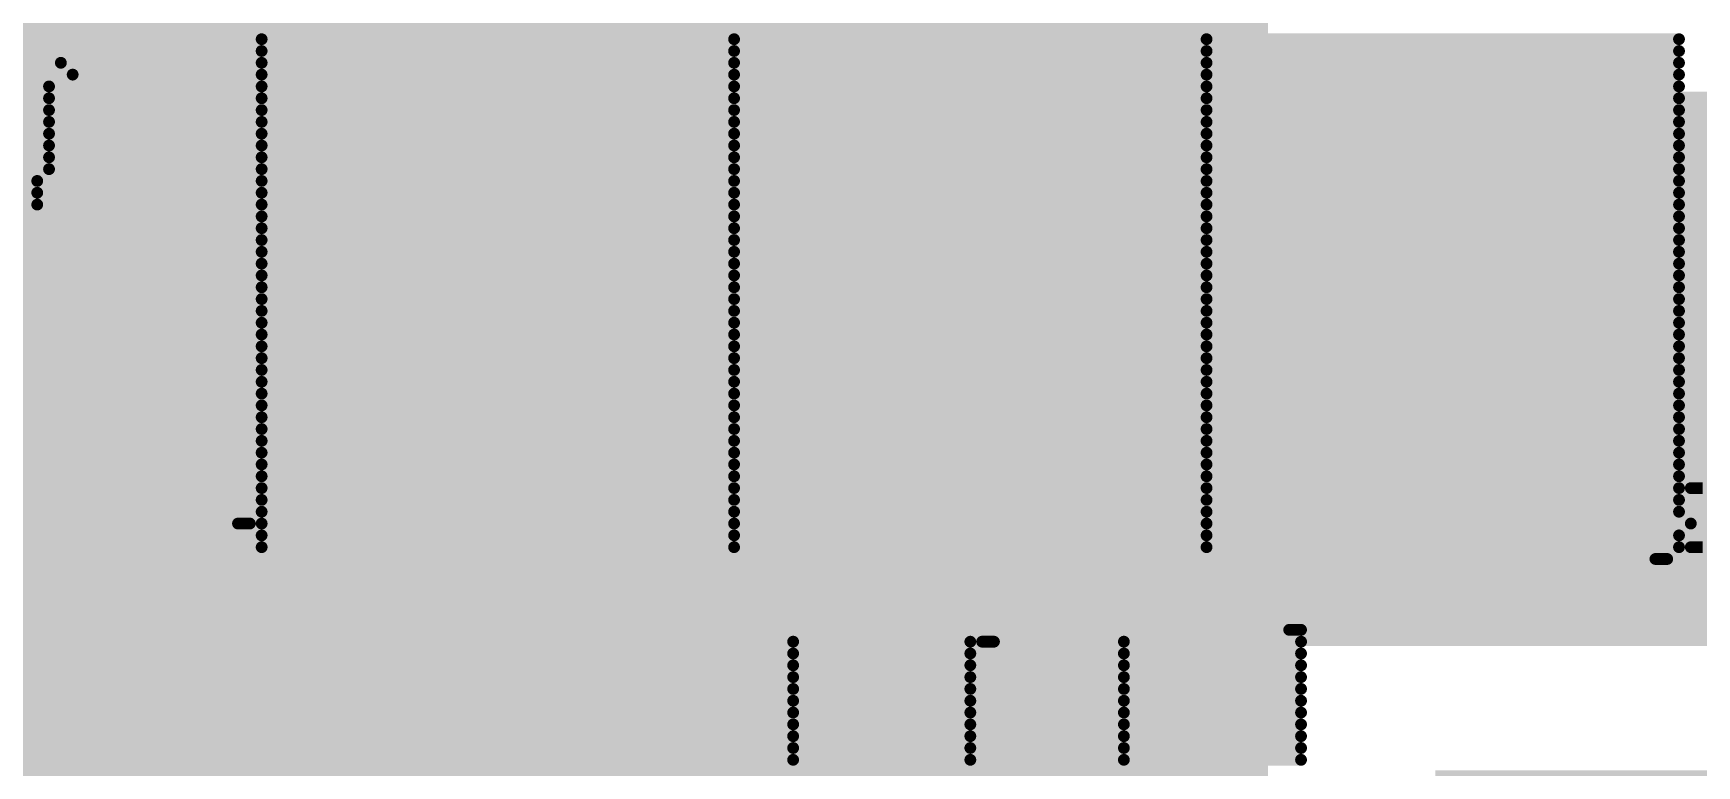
# Model space of a CAD drawing. Header units: millimetres. Extents: x 0.01 to 1.77, y 0.01 to 0.78.
# Drawn here: x 0.5254 to 0.5855, y 0.3617 to 0.3881 of the extents above; entities that cross this region are included whole.
import ezdxf

# ---------------------------------------------------------------- set-up
doc = ezdxf.new("R2010")
doc.units = ezdxf.units.MM
doc.header["$MEASUREMENT"] = 0
for name, color, linetype in [('BottomLayer', 5, 'Continuous'), ('BottomOverlay', 54, 'Continuous'), ('TopLayer', 1, 'Continuous'), ('TopOverlay', 2, 'Continuous')]:
    doc.layers.add(name, color=color, linetype=linetype)
doc.styles.add('Arial', font='', dxfattribs={"height": 0.2})
doc.styles.get('Arial').set_extended_font_data('Arial')

# ---------------------------------------------------------------- blocks, each defined once
blk = doc.blocks.new('24_WQFN__4_4__1')
at = {"layer": 'TopOverlay', "const_width": 0.005}
for points in [[(-0.064, 0.081), (-0.081, 0.081)], [(-0.081, 0.064), (-0.081, 0.081)]]:
    blk.add_lwpolyline(points, dxfattribs=at)
at = {"layer": 'TopOverlay', "const_width": 0.0025}
for points in [[(-0.08225, 0.081, 1), (-0.07975, 0.081, 1)], [(-0.08225, 0.081, 1), (-0.07975, 0.081, 1)], [(-0.08225, 0.064, 1), (-0.07975, 0.064, 1)]]:
    blk.add_lwpolyline(points, format="xyb", close=True, dxfattribs=at)

msp = doc.modelspace()

# ---------------------------------------------------------------- hatches: boundary and pattern name
at = {"layer": 'TopLayer'}
msp.add_hatch(color=1, dxfattribs=at).paths.add_polyline_path([(0.507, 0.339), (0.57, 0.339), (0.57, 0.439), (0.507, 0.439)])

# ---------------------------------------------------------------- linework, layer by layer
at = {"layer": 'BottomLayer', "const_width": 0.02}
msp.add_lwpolyline([(0.407, 0.376), (0.618, 0.376)], dxfattribs=at)
at = {"layer": 'BottomOverlay', "const_width": 0.000426}
for points in [[(0.533669, 0.387898), (0.550725, 0.387898)], [(0.56778, 0.387898), (0.584835, 0.387898)], [(0.533669, 0.387472), (0.550725, 0.387472)], [(0.56778, 0.387472), (0.584835, 0.387472)], [(0.510218, 0.387046), (0.526421, 0.387046)], [(0.510218, 0.386619), (0.526847, 0.386619)], [(0.533669, 0.387046), (0.550725, 0.387046)], [(0.533669, 0.386619), (0.550725, 0.386619)], [(0.56778, 0.387046), (0.584835, 0.387046)], [(0.56778, 0.386619), (0.584835, 0.386619)], [(0.509792, 0.386193), (0.525995, 0.386193)], [(0.533669, 0.386193), (0.550725, 0.386193)], [(0.56778, 0.386193), (0.584835, 0.386193)], [(0.509792, 0.385767), (0.525995, 0.385767)], [(0.509792, 0.38534), (0.525995, 0.38534)], [(0.533669, 0.385767), (0.550725, 0.385767)], [(0.533669, 0.38534), (0.550725, 0.38534)], [(0.56778, 0.385767), (0.584835, 0.385767)], [(0.56778, 0.38534), (0.584835, 0.38534)], [(0.509366, 0.384914), (0.525995, 0.384914)], [(0.533669, 0.384914), (0.550725, 0.384914)], [(0.56778, 0.384914), (0.584835, 0.384914)], [(0.508939, 0.384488), (0.525995, 0.384488)], [(0.533669, 0.384488), (0.550725, 0.384488)], [(0.56778, 0.384488), (0.584835, 0.384488)], [(0.508939, 0.383635), (0.525995, 0.383635)], [(0.509366, 0.384061), (0.525995, 0.384061)], [(0.533669, 0.384061), (0.550725, 0.384061)], [(0.533669, 0.383635), (0.550725, 0.383635)], [(0.56778, 0.384061), (0.584835, 0.384061)], [(0.56778, 0.383635), (0.584835, 0.383635)], [(0.508513, 0.383208), (0.525995, 0.383208)], [(0.533669, 0.383208), (0.550725, 0.383208)], [(0.56778, 0.383208), (0.584835, 0.383208)], [(0.508086, 0.382356), (0.525568, 0.382356)], [(0.508513, 0.382782), (0.525568, 0.382782)], [(0.533669, 0.382782), (0.550725, 0.382782)], [(0.533669, 0.382356), (0.550725, 0.382356)], [(0.56778, 0.382782), (0.584835, 0.382782)], [(0.56778, 0.382356), (0.584835, 0.382356)], [(0.50766, 0.381929), (0.525568, 0.381929)], [(0.533669, 0.381929), (0.550725, 0.381929)], [(0.56778, 0.381929), (0.584835, 0.381929)], [(0.533669, 0.381503), (0.550725, 0.381503)], [(0.56778, 0.381503), (0.584835, 0.381503)], [(0.533669, 0.381076), (0.550725, 0.381076)], [(0.533669, 0.38065), (0.550725, 0.38065)], [(0.56778, 0.381076), (0.584835, 0.381076)], [(0.56778, 0.38065), (0.584835, 0.38065)], [(0.533669, 0.380224), (0.550725, 0.380224)], [(0.56778, 0.380224), (0.584835, 0.380224)], [(0.533669, 0.379797), (0.550725, 0.379797)], [(0.533669, 0.379371), (0.550725, 0.379371)], [(0.56778, 0.379797), (0.584835, 0.379797)], [(0.56778, 0.379371), (0.584835, 0.379371)], [(0.533669, 0.378945), (0.550725, 0.378945)], [(0.56778, 0.378945), (0.584835, 0.378945)], [(0.533669, 0.378518), (0.550725, 0.378518)], [(0.56778, 0.378518), (0.584835, 0.378518)], [(0.533669, 0.378092), (0.550725, 0.378092)], [(0.533669, 0.377665), (0.550725, 0.377665)], [(0.56778, 0.378092), (0.584835, 0.378092)], [(0.56778, 0.377665), (0.584835, 0.377665)], [(0.533669, 0.377239), (0.550725, 0.377239)], [(0.56778, 0.377239), (0.584835, 0.377239)], [(0.533669, 0.376813), (0.550725, 0.376813)], [(0.533669, 0.376386), (0.550725, 0.376386)], [(0.56778, 0.376813), (0.584835, 0.376813)], [(0.56778, 0.376386), (0.584835, 0.376386)], [(0.533669, 0.37596), (0.550725, 0.37596)], [(0.56778, 0.37596), (0.584835, 0.37596)], [(0.533669, 0.375534), (0.550725, 0.375534)], [(0.533669, 0.375107), (0.550725, 0.375107)], [(0.56778, 0.375534), (0.584835, 0.375534)], [(0.56778, 0.375107), (0.584835, 0.375107)], [(0.533669, 0.374681), (0.550725, 0.374681)], [(0.56778, 0.374681), (0.584835, 0.374681)], [(0.533669, 0.374254), (0.550725, 0.374254)], [(0.56778, 0.374254), (0.584835, 0.374254)], [(0.533669, 0.373828), (0.550725, 0.373828)], [(0.533669, 0.373402), (0.550725, 0.373402)], [(0.56778, 0.373828), (0.584835, 0.373828)], [(0.56778, 0.373402), (0.584835, 0.373402)], [(0.533669, 0.372975), (0.550725, 0.372975)], [(0.56778, 0.372975), (0.584835, 0.372975)], [(0.533669, 0.372549), (0.550725, 0.372549)], [(0.533669, 0.372123), (0.550725, 0.372123)], [(0.56778, 0.372549), (0.584835, 0.372549)], [(0.56778, 0.372123), (0.584835, 0.372123)], [(0.533669, 0.371696), (0.550725, 0.371696)], [(0.56778, 0.371696), (0.584835, 0.371696)], [(0.585262, 0.371696), (0.585688, 0.371696)], [(0.533669, 0.37127), (0.550725, 0.37127)], [(0.56778, 0.37127), (0.584835, 0.37127)], [(0.532817, 0.370417), (0.533243, 0.370417)], [(0.533669, 0.370843), (0.550725, 0.370843)], [(0.533669, 0.370417), (0.550725, 0.370417)], [(0.56778, 0.370843), (0.584835, 0.370843)], [(0.56778, 0.370417), (0.585262, 0.370417)], [(0.533669, 0.36999), (0.550725, 0.36999)], [(0.56778, 0.36999), (0.584835, 0.36999)], [(0.533669, 0.369564), (0.550725, 0.369564)], [(0.56778, 0.369564), (0.584835, 0.369564)], [(0.583983, 0.369138), (0.584409, 0.369138)], [(0.585262, 0.369564), (0.585688, 0.369564)], [(0.552857, 0.366153), (0.559252, 0.366153)], [(0.559679, 0.366153), (0.560105, 0.366153)], [(0.564795, 0.366153), (0.571191, 0.366153)], [(0.570765, 0.36658), (0.571191, 0.36658)], [(0.552857, 0.365727), (0.559252, 0.365727)], [(0.564795, 0.365727), (0.571191, 0.365727)], [(0.552857, 0.3653), (0.559252, 0.3653)], [(0.564795, 0.3653), (0.571191, 0.3653)], [(0.552857, 0.364874), (0.559252, 0.364874)], [(0.552857, 0.364447), (0.559252, 0.364447)], [(0.564795, 0.364874), (0.571191, 0.364874)], [(0.564795, 0.364447), (0.571191, 0.364447)], [(0.552857, 0.364021), (0.559252, 0.364021)], [(0.564795, 0.364021), (0.571191, 0.364021)], [(0.552857, 0.363595), (0.559252, 0.363595)], [(0.552857, 0.363168), (0.559252, 0.363168)], [(0.564795, 0.363595), (0.571191, 0.363595)], [(0.564795, 0.363168), (0.571191, 0.363168)], [(0.552857, 0.362742), (0.559252, 0.362742)], [(0.564795, 0.362742), (0.571191, 0.362742)], [(0.552857, 0.362316), (0.559252, 0.362316)], [(0.552857, 0.361889), (0.559252, 0.361889)], [(0.564795, 0.362316), (0.571191, 0.362316)], [(0.564795, 0.361889), (0.571191, 0.361889)]]:
    msp.add_lwpolyline(points, dxfattribs=at)
at = {"layer": 'BottomOverlay', "const_width": 0.000213}
for points in [[(0.533563, 0.387898, 1), (0.533776, 0.387898, 1)], [(0.550618, 0.387898, 1), (0.550831, 0.387898, 1)], [(0.567674, 0.387898, 1), (0.567887, 0.387898, 1)], [(0.584729, 0.387898, 1), (0.584942, 0.387898, 1)], [(0.533563, 0.387472, 1), (0.533776, 0.387472, 1)], [(0.550618, 0.387472, 1), (0.550831, 0.387472, 1)], [(0.567674, 0.387472, 1), (0.567887, 0.387472, 1)], [(0.584729, 0.387472, 1), (0.584942, 0.387472, 1)], [(0.526314, 0.387046, 1), (0.526528, 0.387046, 1)], [(0.526741, 0.386619, 1), (0.526954, 0.386619, 1)], [(0.533563, 0.387046, 1), (0.533776, 0.387046, 1)], [(0.533563, 0.386619, 1), (0.533776, 0.386619, 1)], [(0.550618, 0.387046, 1), (0.550831, 0.387046, 1)], [(0.550618, 0.386619, 1), (0.550831, 0.386619, 1)], [(0.567674, 0.387046, 1), (0.567887, 0.387046, 1)], [(0.567674, 0.386619, 1), (0.567887, 0.386619, 1)], [(0.584729, 0.387046, 1), (0.584942, 0.387046, 1)], [(0.584729, 0.386619, 1), (0.584942, 0.386619, 1)], [(0.525888, 0.386193, 1), (0.526101, 0.386193, 1)], [(0.533563, 0.386193, 1), (0.533776, 0.386193, 1)], [(0.550618, 0.386193, 1), (0.550831, 0.386193, 1)], [(0.567674, 0.386193, 1), (0.567887, 0.386193, 1)], [(0.584729, 0.386193, 1), (0.584942, 0.386193, 1)], [(0.525888, 0.385767, 1), (0.526101, 0.385767, 1)], [(0.525888, 0.38534, 1), (0.526101, 0.38534, 1)], [(0.533563, 0.385767, 1), (0.533776, 0.385767, 1)], [(0.533563, 0.38534, 1), (0.533776, 0.38534, 1)], [(0.550618, 0.385767, 1), (0.550831, 0.385767, 1)], [(0.550618, 0.38534, 1), (0.550831, 0.38534, 1)], [(0.567674, 0.385767, 1), (0.567887, 0.385767, 1)], [(0.567674, 0.38534, 1), (0.567887, 0.38534, 1)], [(0.584729, 0.385767, 1), (0.584942, 0.385767, 1)], [(0.584729, 0.38534, 1), (0.584942, 0.38534, 1)], [(0.525888, 0.384914, 1), (0.526101, 0.384914, 1)], [(0.533563, 0.384914, 1), (0.533776, 0.384914, 1)], [(0.550618, 0.384914, 1), (0.550831, 0.384914, 1)], [(0.567674, 0.384914, 1), (0.567887, 0.384914, 1)], [(0.584729, 0.384914, 1), (0.584942, 0.384914, 1)], [(0.525888, 0.384488, 1), (0.526101, 0.384488, 1)], [(0.533563, 0.384488, 1), (0.533776, 0.384488, 1)], [(0.550618, 0.384488, 1), (0.550831, 0.384488, 1)], [(0.567674, 0.384488, 1), (0.567887, 0.384488, 1)], [(0.584729, 0.384488, 1), (0.584942, 0.384488, 1)], [(0.525888, 0.384061, 1), (0.526101, 0.384061, 1)], [(0.525888, 0.383635, 1), (0.526101, 0.383635, 1)], [(0.533563, 0.384061, 1), (0.533776, 0.384061, 1)], [(0.533563, 0.383635, 1), (0.533776, 0.383635, 1)], [(0.550618, 0.384061, 1), (0.550831, 0.384061, 1)], [(0.550618, 0.383635, 1), (0.550831, 0.383635, 1)], [(0.567674, 0.384061, 1), (0.567887, 0.384061, 1)], [(0.567674, 0.383635, 1), (0.567887, 0.383635, 1)], [(0.584729, 0.384061, 1), (0.584942, 0.384061, 1)], [(0.584729, 0.383635, 1), (0.584942, 0.383635, 1)], [(0.525888, 0.383208, 1), (0.526101, 0.383208, 1)], [(0.533563, 0.383208, 1), (0.533776, 0.383208, 1)], [(0.550618, 0.383208, 1), (0.550831, 0.383208, 1)], [(0.567674, 0.383208, 1), (0.567887, 0.383208, 1)], [(0.584729, 0.383208, 1), (0.584942, 0.383208, 1)], [(0.525462, 0.382782, 1), (0.525675, 0.382782, 1)], [(0.525462, 0.382356, 1), (0.525675, 0.382356, 1)], [(0.533563, 0.382782, 1), (0.533776, 0.382782, 1)], [(0.533563, 0.382356, 1), (0.533776, 0.382356, 1)], [(0.550618, 0.382782, 1), (0.550831, 0.382782, 1)], [(0.550618, 0.382356, 1), (0.550831, 0.382356, 1)], [(0.567674, 0.382782, 1), (0.567887, 0.382782, 1)], [(0.567674, 0.382356, 1), (0.567887, 0.382356, 1)], [(0.584729, 0.382782, 1), (0.584942, 0.382782, 1)], [(0.584729, 0.382356, 1), (0.584942, 0.382356, 1)], [(0.525462, 0.381929, 1), (0.525675, 0.381929, 1)], [(0.533563, 0.381929, 1), (0.533776, 0.381929, 1)], [(0.550618, 0.381929, 1), (0.550831, 0.381929, 1)], [(0.567674, 0.381929, 1), (0.567887, 0.381929, 1)], [(0.584729, 0.381929, 1), (0.584942, 0.381929, 1)], [(0.533563, 0.381503, 1), (0.533776, 0.381503, 1)], [(0.550618, 0.381503, 1), (0.550831, 0.381503, 1)], [(0.567674, 0.381503, 1), (0.567887, 0.381503, 1)], [(0.584729, 0.381503, 1), (0.584942, 0.381503, 1)], [(0.533563, 0.381076, 1), (0.533776, 0.381076, 1)], [(0.533563, 0.38065, 1), (0.533776, 0.38065, 1)], [(0.550618, 0.381076, 1), (0.550831, 0.381076, 1)], [(0.550618, 0.38065, 1), (0.550831, 0.38065, 1)], [(0.567674, 0.381076, 1), (0.567887, 0.381076, 1)], [(0.567674, 0.38065, 1), (0.567887, 0.38065, 1)], [(0.584729, 0.381076, 1), (0.584942, 0.381076, 1)], [(0.584729, 0.38065, 1), (0.584942, 0.38065, 1)], [(0.533563, 0.380224, 1), (0.533776, 0.380224, 1)], [(0.550618, 0.380224, 1), (0.550831, 0.380224, 1)], [(0.567674, 0.380224, 1), (0.567887, 0.380224, 1)], [(0.584729, 0.380224, 1), (0.584942, 0.380224, 1)], [(0.533563, 0.379797, 1), (0.533776, 0.379797, 1)], [(0.533563, 0.379371, 1), (0.533776, 0.379371, 1)], [(0.550618, 0.379797, 1), (0.550831, 0.379797, 1)], [(0.550618, 0.379371, 1), (0.550831, 0.379371, 1)], [(0.567674, 0.379797, 1), (0.567887, 0.379797, 1)], [(0.567674, 0.379371, 1), (0.567887, 0.379371, 1)], [(0.584729, 0.379797, 1), (0.584942, 0.379797, 1)], [(0.584729, 0.379371, 1), (0.584942, 0.379371, 1)], [(0.533563, 0.378945, 1), (0.533776, 0.378945, 1)], [(0.550618, 0.378945, 1), (0.550831, 0.378945, 1)], [(0.567674, 0.378945, 1), (0.567887, 0.378945, 1)], [(0.584729, 0.378945, 1), (0.584942, 0.378945, 1)], [(0.533563, 0.378518, 1), (0.533776, 0.378518, 1)], [(0.550618, 0.378518, 1), (0.550831, 0.378518, 1)], [(0.567674, 0.378518, 1), (0.567887, 0.378518, 1)], [(0.584729, 0.378518, 1), (0.584942, 0.378518, 1)], [(0.533563, 0.378092, 1), (0.533776, 0.378092, 1)], [(0.533563, 0.377665, 1), (0.533776, 0.377665, 1)], [(0.550618, 0.378092, 1), (0.550831, 0.378092, 1)], [(0.550618, 0.377665, 1), (0.550831, 0.377665, 1)], [(0.567674, 0.378092, 1), (0.567887, 0.378092, 1)], [(0.567674, 0.377665, 1), (0.567887, 0.377665, 1)], [(0.584729, 0.378092, 1), (0.584942, 0.378092, 1)], [(0.584729, 0.377665, 1), (0.584942, 0.377665, 1)], [(0.533563, 0.377239, 1), (0.533776, 0.377239, 1)], [(0.550618, 0.377239, 1), (0.550831, 0.377239, 1)], [(0.567674, 0.377239, 1), (0.567887, 0.377239, 1)], [(0.584729, 0.377239, 1), (0.584942, 0.377239, 1)], [(0.533563, 0.376813, 1), (0.533776, 0.376813, 1)], [(0.533563, 0.376386, 1), (0.533776, 0.376386, 1)], [(0.550618, 0.376813, 1), (0.550831, 0.376813, 1)], [(0.550618, 0.376386, 1), (0.550831, 0.376386, 1)], [(0.567674, 0.376813, 1), (0.567887, 0.376813, 1)], [(0.567674, 0.376386, 1), (0.567887, 0.376386, 1)], [(0.584729, 0.376813, 1), (0.584942, 0.376813, 1)], [(0.584729, 0.376386, 1), (0.584942, 0.376386, 1)], [(0.533563, 0.37596, 1), (0.533776, 0.37596, 1)], [(0.550618, 0.37596, 1), (0.550831, 0.37596, 1)], [(0.567674, 0.37596, 1), (0.567887, 0.37596, 1)], [(0.584729, 0.37596, 1), (0.584942, 0.37596, 1)], [(0.533563, 0.375534, 1), (0.533776, 0.375534, 1)], [(0.533563, 0.375107, 1), (0.533776, 0.375107, 1)], [(0.550618, 0.375534, 1), (0.550831, 0.375534, 1)], [(0.550618, 0.375107, 1), (0.550831, 0.375107, 1)], [(0.567674, 0.375534, 1), (0.567887, 0.375534, 1)], [(0.567674, 0.375107, 1), (0.567887, 0.375107, 1)], [(0.584729, 0.375534, 1), (0.584942, 0.375534, 1)], [(0.584729, 0.375107, 1), (0.584942, 0.375107, 1)], [(0.533563, 0.374681, 1), (0.533776, 0.374681, 1)], [(0.550618, 0.374681, 1), (0.550831, 0.374681, 1)], [(0.567674, 0.374681, 1), (0.567887, 0.374681, 1)], [(0.584729, 0.374681, 1), (0.584942, 0.374681, 1)], [(0.533563, 0.374254, 1), (0.533776, 0.374254, 1)], [(0.550618, 0.374254, 1), (0.550831, 0.374254, 1)], [(0.567674, 0.374254, 1), (0.567887, 0.374254, 1)], [(0.584729, 0.374254, 1), (0.584942, 0.374254, 1)], [(0.533563, 0.373828, 1), (0.533776, 0.373828, 1)], [(0.533563, 0.373402, 1), (0.533776, 0.373402, 1)], [(0.550618, 0.373828, 1), (0.550831, 0.373828, 1)], [(0.550618, 0.373402, 1), (0.550831, 0.373402, 1)], [(0.567674, 0.373828, 1), (0.567887, 0.373828, 1)], [(0.567674, 0.373402, 1), (0.567887, 0.373402, 1)], [(0.584729, 0.373828, 1), (0.584942, 0.373828, 1)], [(0.584729, 0.373402, 1), (0.584942, 0.373402, 1)], [(0.533563, 0.372975, 1), (0.533776, 0.372975, 1)], [(0.550618, 0.372975, 1), (0.550831, 0.372975, 1)], [(0.567674, 0.372975, 1), (0.567887, 0.372975, 1)], [(0.584729, 0.372975, 1), (0.584942, 0.372975, 1)], [(0.533563, 0.372549, 1), (0.533776, 0.372549, 1)], [(0.533563, 0.372123, 1), (0.533776, 0.372123, 1)], [(0.550618, 0.372549, 1), (0.550831, 0.372549, 1)], [(0.550618, 0.372123, 1), (0.550831, 0.372123, 1)], [(0.567674, 0.372549, 1), (0.567887, 0.372549, 1)], [(0.567674, 0.372123, 1), (0.567887, 0.372123, 1)], [(0.584729, 0.372549, 1), (0.584942, 0.372549, 1)], [(0.584729, 0.372123, 1), (0.584942, 0.372123, 1)], [(0.533563, 0.371696, 1), (0.533776, 0.371696, 1)], [(0.550618, 0.371696, 1), (0.550831, 0.371696, 1)], [(0.567674, 0.371696, 1), (0.567887, 0.371696, 1)], [(0.584729, 0.371696, 1), (0.584942, 0.371696, 1)], [(0.585155, 0.371696, 1), (0.585368, 0.371696, 1)], [(0.533563, 0.37127, 1), (0.533776, 0.37127, 1)], [(0.550618, 0.37127, 1), (0.550831, 0.37127, 1)], [(0.567674, 0.37127, 1), (0.567887, 0.37127, 1)], [(0.584729, 0.37127, 1), (0.584942, 0.37127, 1)], [(0.53271, 0.370417, 1), (0.532923, 0.370417, 1)], [(0.533137, 0.370417, 1), (0.53335, 0.370417, 1)], [(0.533563, 0.370843, 1), (0.533776, 0.370843, 1)], [(0.533563, 0.370417, 1), (0.533776, 0.370417, 1)], [(0.550618, 0.370843, 1), (0.550831, 0.370843, 1)], [(0.550618, 0.370417, 1), (0.550831, 0.370417, 1)], [(0.567674, 0.370843, 1), (0.567887, 0.370843, 1)], [(0.567674, 0.370417, 1), (0.567887, 0.370417, 1)], [(0.584729, 0.370843, 1), (0.584942, 0.370843, 1)], [(0.585155, 0.370417, 1), (0.585368, 0.370417, 1)], [(0.533563, 0.36999, 1), (0.533776, 0.36999, 1)], [(0.550618, 0.36999, 1), (0.550831, 0.36999, 1)], [(0.567674, 0.36999, 1), (0.567887, 0.36999, 1)], [(0.584729, 0.36999, 1), (0.584942, 0.36999, 1)], [(0.533563, 0.369564, 1), (0.533776, 0.369564, 1)], [(0.550618, 0.369564, 1), (0.550831, 0.369564, 1)], [(0.567674, 0.369564, 1), (0.567887, 0.369564, 1)], [(0.583876, 0.369138, 1), (0.584089, 0.369138, 1)], [(0.584302, 0.369138, 1), (0.584516, 0.369138, 1)], [(0.584729, 0.369564, 1), (0.584942, 0.369564, 1)], [(0.585155, 0.369564, 1), (0.585368, 0.369564, 1)], [(0.55275, 0.366153, 1), (0.552963, 0.366153, 1)], [(0.559146, 0.366153, 1), (0.559359, 0.366153, 1)], [(0.559572, 0.366153, 1), (0.559785, 0.366153, 1)], [(0.559998, 0.366153, 1), (0.560212, 0.366153, 1)], [(0.564689, 0.366153, 1), (0.564902, 0.366153, 1)], [(0.570658, 0.36658, 1), (0.570871, 0.36658, 1)], [(0.571084, 0.36658, 1), (0.571298, 0.36658, 1)], [(0.571084, 0.366153, 1), (0.571298, 0.366153, 1)], [(0.55275, 0.365727, 1), (0.552963, 0.365727, 1)], [(0.559146, 0.365727, 1), (0.559359, 0.365727, 1)], [(0.564689, 0.365727, 1), (0.564902, 0.365727, 1)], [(0.571084, 0.365727, 1), (0.571298, 0.365727, 1)], [(0.55275, 0.3653, 1), (0.552963, 0.3653, 1)], [(0.559146, 0.3653, 1), (0.559359, 0.3653, 1)], [(0.564689, 0.3653, 1), (0.564902, 0.3653, 1)], [(0.571084, 0.3653, 1), (0.571298, 0.3653, 1)], [(0.55275, 0.364874, 1), (0.552963, 0.364874, 1)], [(0.55275, 0.364447, 1), (0.552963, 0.364447, 1)], [(0.559146, 0.364874, 1), (0.559359, 0.364874, 1)], [(0.559146, 0.364447, 1), (0.559359, 0.364447, 1)], [(0.564689, 0.364874, 1), (0.564902, 0.364874, 1)], [(0.564689, 0.364447, 1), (0.564902, 0.364447, 1)], [(0.571084, 0.364874, 1), (0.571298, 0.364874, 1)], [(0.571084, 0.364447, 1), (0.571298, 0.364447, 1)], [(0.55275, 0.364021, 1), (0.552963, 0.364021, 1)], [(0.559146, 0.364021, 1), (0.559359, 0.364021, 1)], [(0.564689, 0.364021, 1), (0.564902, 0.364021, 1)], [(0.571084, 0.364021, 1), (0.571298, 0.364021, 1)], [(0.55275, 0.363595, 1), (0.552963, 0.363595, 1)], [(0.55275, 0.363168, 1), (0.552963, 0.363168, 1)], [(0.559146, 0.363595, 1), (0.559359, 0.363595, 1)], [(0.559146, 0.363168, 1), (0.559359, 0.363168, 1)], [(0.564689, 0.363595, 1), (0.564902, 0.363595, 1)], [(0.564689, 0.363168, 1), (0.564902, 0.363168, 1)], [(0.571084, 0.363595, 1), (0.571298, 0.363595, 1)], [(0.571084, 0.363168, 1), (0.571298, 0.363168, 1)], [(0.55275, 0.362742, 1), (0.552963, 0.362742, 1)], [(0.559146, 0.362742, 1), (0.559359, 0.362742, 1)], [(0.564689, 0.362742, 1), (0.564902, 0.362742, 1)], [(0.571084, 0.362742, 1), (0.571298, 0.362742, 1)], [(0.55275, 0.362316, 1), (0.552963, 0.362316, 1)], [(0.55275, 0.361889, 1), (0.552963, 0.361889, 1)], [(0.559146, 0.362316, 1), (0.559359, 0.362316, 1)], [(0.559146, 0.361889, 1), (0.559359, 0.361889, 1)], [(0.564689, 0.362316, 1), (0.564902, 0.362316, 1)], [(0.564689, 0.361889, 1), (0.564902, 0.361889, 1)], [(0.571084, 0.362316, 1), (0.571298, 0.362316, 1)], [(0.571084, 0.361889, 1), (0.571298, 0.361889, 1)]]:
    msp.add_lwpolyline(points, format="xyb", close=True, dxfattribs=at)

# ---------------------------------------------------------------- block references
at = {"rotation": 270}
msp.add_blockref('24_WQFN__4_4__1', (0.464472, 0.278244), dxfattribs=at)

# ---------------------------------------------------------------- texts
at = {"layer": 'TopOverlay', "style": 'Arial'}
msp.add_text('R9', height=0.025, dxfattribs=at).set_placement((0.573173, 0.336504))

doc.saveas('drawing.dxf')
